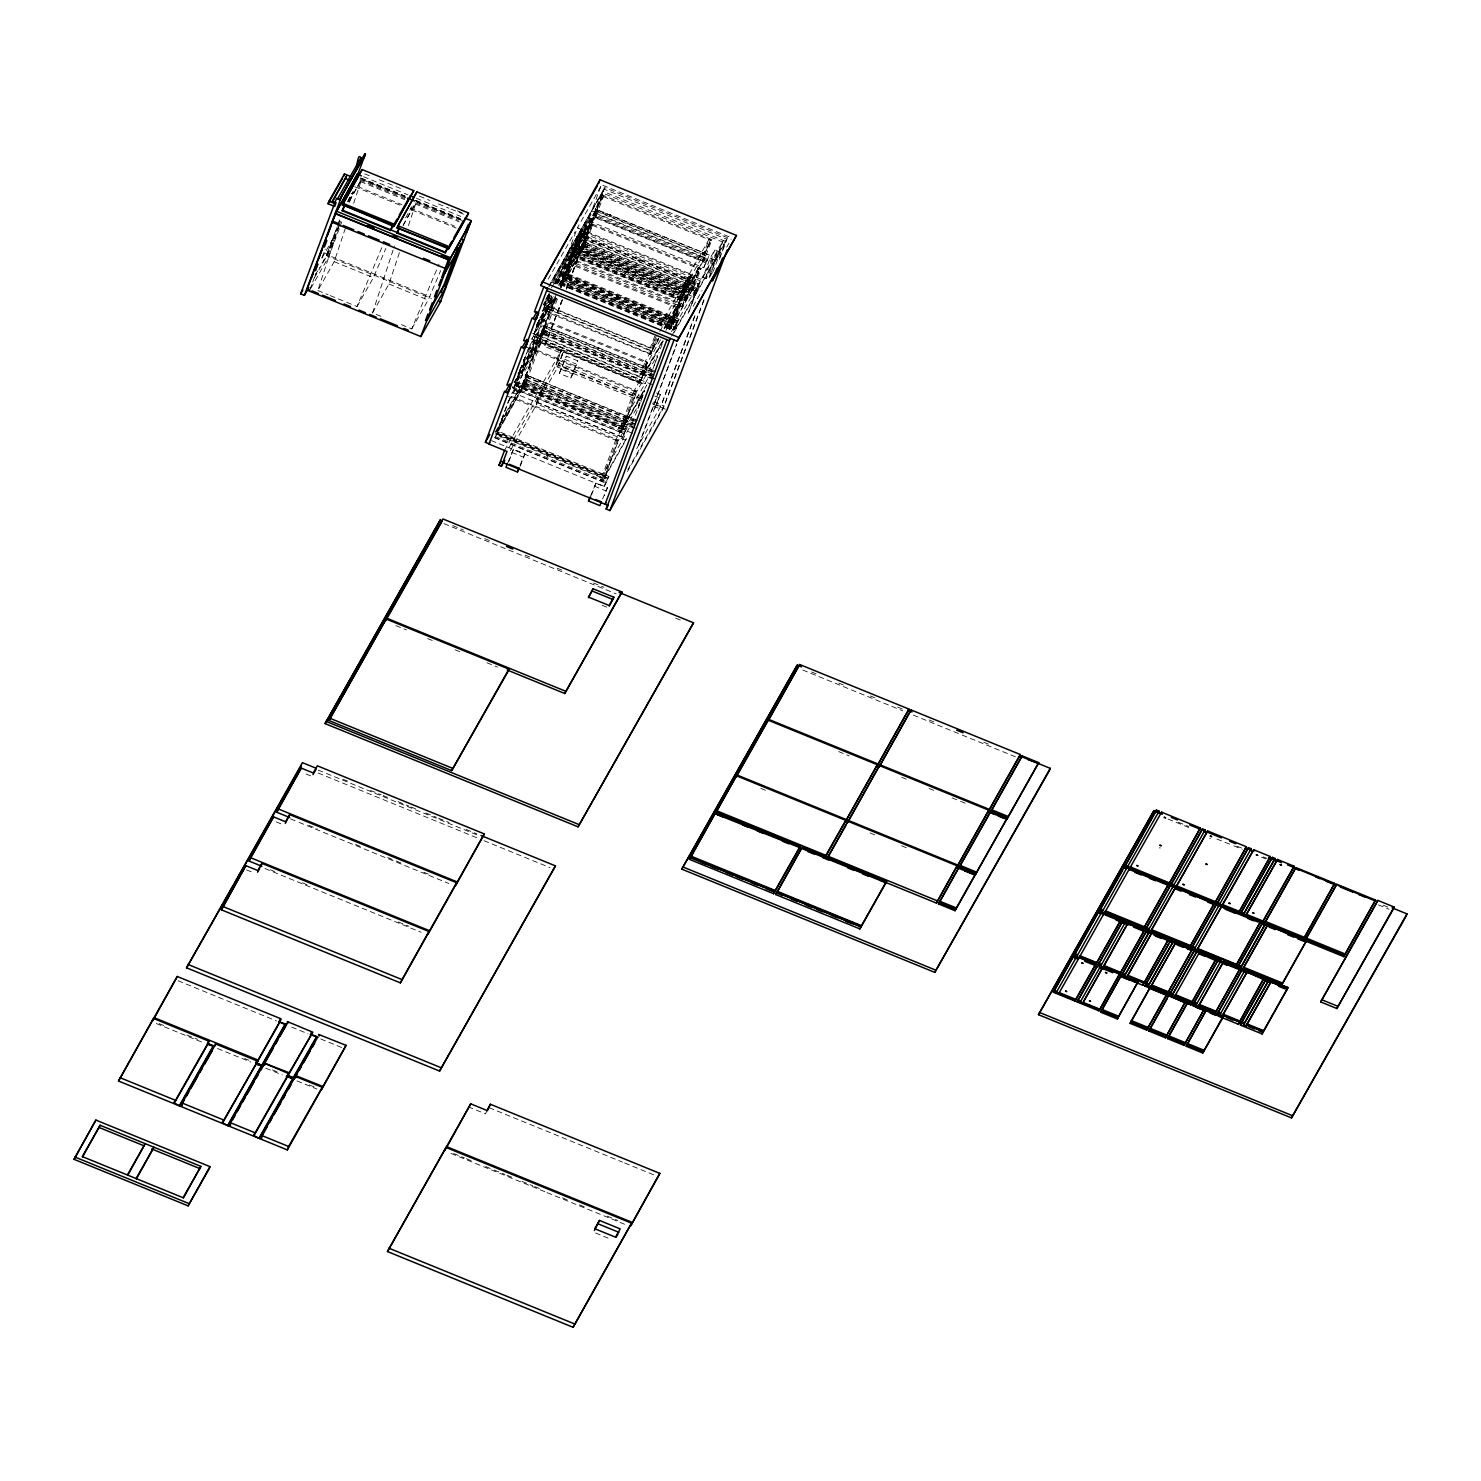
<?xml version="1.0" encoding="UTF-8"?>
<svg xmlns="http://www.w3.org/2000/svg" width="1481" height="1481" viewBox="0 0 1481 1481"><rect width="100%" height="100%" fill="white"/><g stroke="black" fill="none" stroke-linecap="round" stroke-linejoin="round"><path stroke-width="0.75" stroke-dasharray="5 3.75" d="M547.989 455.519C546.97 453.76 547.23 458.61 547.081 454.926M566.112 406.942L565.483 405.831M579.682 397.038C581.792 397.297 577.812 398.574 580.608 397.649M580.311 398.148L579.33 397.649M598.25 347.739C598.361 351.053 598.38 346.387 599.102 348.442M616.651 298.644C616.411 302.124 617.484 296.478 617.503 299.347M617.244 299.865L617.688 297.644L617.947 299.088M628.814 270.171C625.445 272.374 630.11 267.487 628.203 270.634M628.129 270.967L628.185 269.061M638.367 260.434C640.847 261.804 637.83 258.046 639.366 260.934M649.604 230.906C651.751 231.277 647.678 232.498 650.529 231.517M650.252 232.017L649.252 231.536M501.522 436.58L500.189 436.691L501.115 437.321M518.609 387.615L519.961 387.504L519.016 386.874M533.216 378.062C535.381 378.34 531.29 379.636 534.16 378.692M570.204 279.687C571.222 278.15 571.629 282.168 569.852 280.298M581.607 252.14C584.125 247.642 579.034 253.621 582.218 251.455M593.307 241.255C592.344 239.459 592.511 244.309 592.419 240.644M602.73 212.69L604.081 212.579M603.156 211.95L603.785 213.079M514.722 391.021C516.832 387.393 518.961 395.427 514.907 390.373M517.128 392.113L517.61 390.91M535.641 342.87C529.606 338.816 537.455 343.555 536.066 341.796M570.592 267.635C565.557 261.804 571.999 268.635 571.074 266.432M579.812 235.942C584.273 236.997 580.015 240.848 579.571 236.423M581.404 238.83L581.922 237.608M507.28 438.672C507.317 441.967 507.317 437.524 508.094 439.413M526.644 390.114C525.755 388.374 525.662 393.094 525.774 389.466M518.091 373.767L543.879 328.393L543.194 325.95L541.676 326.098L527.088 351.756M566.52 258.36L557.226 281.89M557.263 281.446L559.17 281.131M568.112 252.529L576.664 229.796M540.843 381.302C539.917 379.617 540.01 384.208 539.973 380.673M557.948 332.299L559.263 332.225M558.356 331.559L558.911 332.836M577.201 282.186C576.053 287.203 577.923 279.298 578.46 282.242M577.553 281.594L577.405 283.649M554.32 283.556L594.621 212.449L593.9 211.32L592.622 211.635L552.191 282.834M587.679 253.584C587.161 257.842 590.401 250.419 588.29 253.177M588.29 254.732L588.383 252.807M598.565 244.161C601.082 245.624 597.972 241.699 599.601 244.587M598.972 243.439L599.879 244.087M609.802 214.634C608.765 218.244 612.208 213.023 609.543 215.171M610.413 215.8L609.709 215.023L610.709 215.3M599.675 477.4C602.193 478.826 599.046 474.975 600.712 477.845M600.101 476.66L601.064 477.215M618.169 428.213C619.336 430.323 618.965 425.047 619.132 428.75M633.146 418.475L633.109 420.104M651.621 369.287L651.603 370.916M671.43 320.044C668.412 322.506 671.448 318.489 670.319 321.562M670.467 319.489L670.671 320.951L669.412 320.896M680.149 292.349C683.222 291.646 682.038 288.332 681.279 292.312M692.016 282.075L691.886 281.334M702.253 253.399C705.012 250.326 701.753 256.25 702.716 252.548M527.699 376.47C521.719 372.434 528.791 377.618 528.088 375.378M525.607 374.452L525.163 375.545M544.101 325.191C541.842 326.153 551.006 327.116 543.601 326.394M564.594 278.113C566.834 276.355 560.836 279.298 562.595 275.966L674.373 321.47L694.237 286.499L583.699 241.384L584.662 242.403M575.406 249.4C577.683 247.494 571.555 250.567 573.406 247.179L685.185 292.664L705.049 257.694L594.51 212.598M573.425 247.197L572.999 248.271M584.31 238.108C583.495 236.627 588.346 238.811 586.717 239.181M597.565 210.432C591.771 206.118 598.657 211.746 598.028 209.247M595.547 208.266L595.047 209.469M318.526 288.369L339.667 223.631M380.821 316.249L372.564 312.88L394.427 245.976M318.896 288.61L334.206 261.674L345.739 227.074M353.663 203.304L361.605 179.516M372.564 312.88L388.948 284.019L400.499 249.419M408.423 225.63L416.346 201.842L461.979 220.465M518.905 375.026L518.961 375.119M537.584 325.616L537.455 325.931M548.396 296.811L548.285 296.885M311.676 284.796L309.529 290.517L329.004 256.194L326.246 255.676L336.742 227.722M312.75 281.908L315.99 273.319M321.932 257.768L325.154 249.16M337.557 225.575L339.982 219.132M337.316 226.741L326.801 254.695L430.305 296.922M338.112 224.594L340.537 218.133M314.416 277.743L327.745 254.269L337.372 228.648M327.486 256.194L338.279 227.741M338.797 226.093L341.222 219.632M347.979 201.934L350.405 195.492M339.242 228.74L328.726 256.694L431.397 298.588M340.038 226.593L342.463 220.132M349.22 202.434L353.256 191.697M349.46 201.212L361.438 179.349L405.535 197.325M498.375 428.065L508.631 400.796M512.259 387.337L513.5 387.837L545.563 330.541L544.36 333.521M516.869 378.877L526.329 353.7M536.659 326.246L539.528 318.619L551.747 297.089M550.488 295.367L542.824 309.844L550.599 296.144M548.914 293.645L544.601 305.086L550.173 295.293M495.506 436.617L498.079 431.249L608.821 476.438L606.747 481.954L604.118 486.601L491.507 440.653M501.022 421.289L497.079 431.767L602.656 474.846M501.818 419.179L509.705 398.204M514 387.43L514.925 384.949M528.199 349.016L515.573 382.579L621.131 425.639M548.47 295.052L544.897 304.586L650.455 347.665M551.71 296.107L540.472 326.042L541.676 326.098M571.277 253.27L568.611 260.323L567.186 260.452L566.557 258.601M556.264 294.201L541.861 332.503L655.102 378.71M570.722 255.139L568.519 260.489M555.227 297.477L521.219 387.892L526.847 375.248L637.33 420.345M559.744 285.852L580.052 231.814L700.346 280.89L688.128 313.361M522.737 384.634L555.708 297.329M560.577 284.371L581.163 229.259L577.442 227.741L600.768 186.643L604.507 188.18L551.932 280.724M652.306 384.653L539.695 338.705L545.341 326.061L655.824 371.139M574.647 248.067L687.277 294.016L684.259 302.031L681.63 306.66L569.019 260.712L581.533 229.536L582.774 230.036L574.961 250.567L681.019 293.83L686.758 278.576L581.2 235.516M540.102 341.278L524.626 382.209L526.144 382.209L496.116 435.081M556.227 298.384L543.12 333.003L544.638 333.021L514.61 385.875M575.461 250.77L581.478 235.016L580.237 234.498L572.425 255.028L573.962 255.028L557.282 284.408M561.206 287.221L562.132 284.741L672.892 329.93L674.521 327.023L563.78 281.853M574.961 250.567L582.774 230.036M525.866 382.709L527.088 379.728L495.95 434.544L603.989 478.641L626.241 439.487M557.467 298.884L546.156 328.745L651.714 371.824M562.854 284.315L564.057 281.353L560.725 287.221M564.65 279.557L570.648 263.803L569.407 263.303L561.614 283.815L571.944 258.842L570.703 258.323L560.818 284.87L673.429 330.818L676.447 322.821L563.835 276.873M573.665 255.528L574.887 252.548M566.797 276.966L565.872 279.446L568.445 274.078L679.205 319.267L677.558 322.155L566.594 276.891L565.39 279.853L585.254 244.883L583.718 244.865L591.252 224.853L590.012 224.353L582.477 244.365L695.718 290.572L696.422 289.332L583.81 243.384L580.311 250.567L692.923 296.515L695.552 291.887L698.569 283.871L585.958 237.923L698.292 284.371M576.701 250.659L579.275 245.291L690.016 290.461L687.943 295.996L685.314 300.624L572.703 254.676M592.27 218.799L590.882 219.336L589.16 217.54L580.645 240.237L583.07 240.126L583.755 241.496L560.04 283.537L567.889 263.285L569.13 263.803M600.768 186.643L591.437 211.709L592.622 211.635M578.349 247.753L579.275 245.291M709.38 255.084L596.491 209.636L709.38 255.084L703.753 267.728L591.141 221.78L592.289 218.725L594.14 219.484L595.084 217.004L705.826 262.193L707.474 259.305L596.732 214.116M641.44 398.667L558.356 364.77L562.521 353.718L544.471 346.35L561.54 300.958M566.427 287.98L602.175 192.863L722.45 241.94L709.436 276.577M562.41 299.44L545.323 344.869L563.372 352.237L557.782 367.103L509.316 452.427M566.445 288.665L603.878 189.087L726.653 239.181L719.285 258.786M562.428 300.106L544.471 346.35M566.501 289.295L604.729 187.606L731.225 239.219M602.36 195.566L594.547 216.078L602.36 195.566L603.6 196.066L597.584 211.82L703.142 254.899L709.158 239.144L710.399 239.644L704.382 255.398L705.641 255.917M584.014 244.384L591.53 224.353L592.77 224.871L586.754 240.607L692.33 283.686L698.347 267.931L699.587 268.45L693.571 284.185L694.811 284.704M584.976 245.383L586.18 242.403L566.316 277.373M595.788 216.596L597.01 213.616L557.097 283.871M507.853 462.701L513.481 449.317L524.885 453.964L520.331 466.052M508.927 461.406L513.481 449.317M625.704 440.227L536.252 403.721L540.398 392.669M536.252 403.721L541.25 391.169L523.2 383.82M560.873 351.219L555.282 366.085L641.477 401.258M520.035 465.312L524.885 453.964M559.318 373.379L566.39 356.18L577.794 360.827L572.925 374.156L570.722 378.044L559.318 373.379L566.39 356.18M570.722 378.044L577.794 360.827M590.382 496.394L596.01 482.991L607.432 487.638L604.396 495.709M591.474 495.08L596.01 482.991M602.101 480.122L600.583 480.103L601.508 477.623M621.242 428.935L620.317 431.415L619.058 430.915L620.002 428.435M531.346 338.982L639.755 383.227L640.329 382.228L641.254 379.747L640.014 379.247L638.792 382.228L637.552 381.709L638.774 378.729L533.216 335.669M650.548 350.941L652.084 350.96L651.14 353.441L648.382 352.922L649.585 349.942L544.027 306.882M654.75 336.224L650.178 348.146L655.731 338.371M601.823 480.603L602.748 478.122M617.299 439.69L603.619 475.845L605.137 475.845L618.54 440.19L615.763 439.672L646.901 384.856M635.793 390.503L622.094 426.639L623.631 426.658L637.034 391.003L634.257 390.484L662.063 341.537M646.605 361.697L640.588 377.451L642.125 377.47L647.845 362.216L645.087 361.697L658.434 338.205M649.622 353.422L650.844 350.46M656.435 335.317L651.418 348.664L652.936 348.664L656.527 339.13M494.376 437.376L602.786 481.621L617.966 441.19L640.051 402.314M512.852 388.189L621.28 432.415L636.46 392.002L657.416 355.125M639.755 383.227L647.29 363.197L536.751 318.1M542.176 310.195L650.585 354.44L656.601 338.409M604.285 478.141L602.786 481.621M622.76 428.953L621.28 432.415M604.118 486.601L607.414 478.085L496.913 433.007M512.111 392.317L622.612 437.395L625.889 428.898L515.407 383.82M608.821 476.438L605.544 483.047L495.061 437.969M516.573 382.061L627.315 427.231L624.038 433.859L513.537 388.762M622.612 437.395L627.315 427.231M602.563 498.986L607.432 487.638M637.163 410.533L633.22 421.011L527.662 377.951L541.343 341.796L510.205 396.612M637.959 408.423L644.254 391.65M654.084 365.529L657.231 357.143M660.378 348.757L662.748 342.463M638.237 407.941L640.607 401.647M641.384 399.537L644.531 391.151M652.788 369.232L659.082 352.441M670.486 322.136L676.225 306.882L677.465 307.382L671.726 322.636M679.52 298.107L680.445 295.626L679.242 298.607L680.482 299.106L681.408 296.626M681.316 293.331L687.036 278.076L688.276 278.595L682.556 293.849M672.689 323.636L670.949 322.932L671.874 320.451M672.744 318.156L678.761 302.42L573.184 259.342L567.186 275.096L587.05 240.126M683.519 294.849L681.778 294.145L682.704 291.664M683.556 289.369L689.572 273.615L584.014 230.555L577.997 246.29L597.861 211.32M680.001 302.92L673.985 318.674L680.001 302.92L681.241 303.42L675.503 318.674L674.262 318.174M690.812 274.133L684.814 289.869L690.812 274.133L692.071 274.633L686.332 289.887L685.092 289.387M671.837 325.931L670.893 328.412L678.983 307.4L568.445 262.304L556.56 283.223M669.893 329.356L678.428 308.381L677.465 307.382M682.648 297.144L681.723 299.625L689.813 278.595L579.275 233.498M665.136 327.967L682.945 296.644L689.239 279.594L688.276 278.595M673.152 324.432L680.686 304.42L570.148 259.323L590.567 223.353L701.105 268.45L693.015 289.461L693.589 288.48L583.051 243.365L562.613 279.335L673.152 324.432L695.089 284.204L584.551 239.107M573.443 250.548L683.981 295.645L691.497 275.633M596.343 211.32L595.381 210.302L705.919 255.417L683.981 295.645M681.63 306.66L685.351 298.236L574.609 253.047M560.355 283.315L673.596 329.504L674.521 327.023M571.185 254.51L684.426 300.717L685.351 298.236M673.596 329.504L676.169 323.302L563.558 277.373M684.426 300.717L687.277 294.016M561.891 283.315L674.484 329.411L677.78 320.914L565.168 274.966M685.314 300.624L688.609 292.127L575.998 246.179M677.558 322.155L675.91 325.876L563.298 279.928L565.649 275.799M690.016 290.461L686.74 297.089L574.128 251.141L595.769 213.097M674.484 329.411L679.205 319.267M693.571 284.185L699.587 268.45M704.382 255.398L710.399 239.644M692.053 288.462L692.997 285.981L691.775 288.962L690.535 288.443L691.46 285.981M702.883 259.675L703.808 257.194L702.605 260.175L701.346 259.656L702.29 257.176M601.397 194.566L711.935 239.663L703.845 260.675L704.401 259.675M692.923 296.515L696.644 288.092L585.902 242.903M703.753 267.728L705.826 262.193M695.718 290.572L696.644 288.092M602.064 196.066L600.823 195.548L593.307 215.578L706.53 261.767L707.474 259.305M638.496 445.429L676.743 343.666M639.329 443.948L676.761 344.351M688.98 311.88L701.179 279.391L580.904 230.314M671.448 331.725L723.302 240.459L708.547 279.557L702.975 277.225L710.14 258.157L714.842 249.9L722.302 252.936M656.527 392.946L660.322 394.501L653.269 411.718L656.898 404.017L653.102 402.462M660.322 394.501L656.898 404.017M702.975 277.225L707.659 268.968L714.842 249.9M694.793 315.564L660.6 406.497L652.658 403.258M694.83 316.231L661.452 404.998L636.663 448.669M703.919 299.662L662.507 409.83L654.102 406.405M703.956 300.328L663.358 408.349L627.463 471.532M719.377 259.286L727.504 237.701L671.43 336.409M486.897 1110.454L485.601 1113.879L469.421 1107.288M579.441 236.738L579.312 237.164M346.702 302.328L357.014 306.53L384.245 241.81M401.444 324.654L411.755 328.875L439.005 264.155M357.014 306.53L373.397 277.669L385.856 248.364M411.755 328.875L428.157 300.014L440.616 270.708M1160.308 847.984L1159.197 847.835M562.558 276.021L562.132 277.151M546.508 326.32L546.137 327.357M629.11 269.672L627.685 269.672M617.336 298.384L617.855 299.181M566.408 406.442L565.131 406.46M638.774 259.693L639.718 260.304M598.75 349.072L597.806 348.461M547.563 456.259L546.637 455.648M568.963 264.747L568.537 265.858M582.311 251.344L581.237 250.715L581.681 251.881M571.481 280.15L571.24 278.687L570.851 280.316M592.9 241.977L591.974 241.366M551.358 329.485L552.635 329.504M589.29 253.455L588.512 253.232M578.108 282.871L577.072 282.223M526.218 390.836L525.311 390.188M507.742 440.042L506.835 439.376M540.435 382.042L539.51 381.376M347.609 201.212L353.033 191.678M348.054 201.675L352.385 194.048L351.127 193.53M349.423 200.935L361.438 179.349M321.951 258.064L331.985 240.422L334.743 240.94L320.674 265.728M315.101 275.281L319.563 267.45M405.609 217.837L412.107 206.396M403.073 225.223L415.087 203.638M403.091 225.519L415.328 203.971M548.192 279.206L575.091 231.851M548.655 286.314L604.729 187.606M549.266 286.333L603.026 191.382L725.801 241.477L673.948 332.744M552.339 282.353L589.234 217.429M580.237 234.498L578.701 234.498L571.499 255.01M553.32 282.89L590.197 217.966M551.45 287.869L581.478 235.016M603.6 196.066L583.736 231.036L582.496 230.536M545.637 299.495L549.062 293.479M554.764 283.426L594.825 213.912M549.784 293.608L543.36 304.568L652.658 349.164L658.601 338.705M554.968 284.148L596.621 210.82M543.62 304.901L549.581 294.404M555.856 283.371L573.647 252.048M591.141 221.78L593.77 217.133L706.381 263.081M544.101 305.142L549.766 295.182M556.837 283.556L575.739 250.27M542.49 311.695L551.469 295.904M558.43 285.333L570.648 263.803M592.77 224.871L572.906 259.841L571.666 259.323L564.15 279.354L670.208 322.617L675.928 307.363L570.37 264.303M563.835 276.373L565.353 276.373M536.418 325.154L553.228 295.552M537.085 324.265L553.061 296.163M559.892 284.111L560.929 282.316L671.467 327.412M536.9 325.783L553.857 295.793M560.003 285.037L585.791 239.607M536.585 326.579L553.542 296.755M560.984 283.556L561.688 282.316L674.299 328.264M536.492 327.19L553.931 296.496M560.281 285.315L562.817 280.835M565.076 276.873L584.939 241.903M536.677 327.967L553.672 298.051M533.789 333.873L553.801 298.644M560.466 286.888L564.927 279.057M554.061 298.958L532.919 336.168L640.977 380.247L663.21 341.093M531.994 338.649L555.338 297.533M560.91 287.74L563.132 283.834M529.809 345.462L556.504 298.477M523.552 360.068L539.251 332.429M570.907 278.891L571.277 280.316M519.72 369.565L543.62 327.19M517.961 374.156L543.731 328.763L541.009 333.706L538.214 332.022L518.998 383.116L507.798 402.851M545.341 326.061L655.546 371.638M514.055 382.561L545.193 327.745M514.296 382.894L544.323 330.041M517.054 379.155L539.14 340.278L645.42 383.653M516.406 381.117L546.433 328.245M526.847 375.248L637.052 420.826M501.244 420.66L523.941 380.71L634.479 425.806M495.561 431.749L526.699 376.933M495.82 432.082L525.829 379.229M497.912 430.305L527.939 377.451M504.521 450.428L561.725 349.72L556.134 364.604L640.236 398.907M509.075 447.447L563.372 352.237M558.356 364.77L559.207 363.289L642.291 397.186M562.521 366.473L573.925 371.12M660.359 325.061L687.036 278.076M709.158 239.144L689.294 274.115L690.535 274.614M681.13 292.775L681.297 290.702M659.804 331.429L711.935 239.663M648.382 352.922L543.101 309.362M663.988 328.412L676.225 306.882M698.347 267.931L678.465 302.902L679.723 303.42M664.266 328.745L683.796 294.349M658.471 339.704L651.807 351.46L543.749 307.363M650.585 354.44L651.14 353.441M660.47 339.741L639.348 376.952L645.364 361.197L539.806 318.119L534.067 333.373L639.625 376.452M665.969 330.319L701.105 268.45M637.552 381.709L532.271 338.149M688.609 292.127L575.702 246.679M706.53 261.767L707.252 260.526L593.862 214.578M670.578 325.413L669.93 327.412M662.97 340.76L641.828 377.97L532.549 333.373M669.301 329.615L672.966 323.154M677.78 320.914L564.89 275.466M651.992 371.324L620.854 426.139L634.534 389.984L528.976 346.924M715.712 260.489L720.432 252.177L713.25 271.301L707.659 268.968M644.476 389.966L623.353 427.157L515.295 383.079M622.483 429.434L644.735 390.281M693.089 306.345L702.068 290.554M709.917 276.725L713.287 270.801M726.745 247.105L728.985 243.162M625.889 428.898L513.777 383.764M633.498 420.511L602.36 475.327L616.04 439.191L510.482 396.112M625.982 439.154L604.859 476.345L497.653 432.619M607.414 478.085L496.635 433.507M627.87 469.514L663.951 406.016L652.936 401.536M703.253 253.825L702.457 253.066L703.679 253.084M682.186 291.368L681.223 291.35M618.577 427.472L619.558 428.028M627.129 270.468L628.425 270.468L627.925 269.579M616.3 299.255L617.596 299.292M618.206 298.57L617.133 298.421M582.57 250.826L581.126 250.789L581.811 251.548M570.759 279.354L571.833 279.52M569.482 252.529L568.5 253.418L569.981 252.344M587.328 254.195L588.716 254.232M576.498 283.001L577.609 283.056M680.816 291.331L681.63 292.146M588.364 254.399L588.79 253.344M569.611 252.566L570.555 252.418M568.112 260.508L567.075 260.082M602.841 185.31L730.781 237.497M603.322 196.566L708.881 239.644M710.121 240.144L711.361 240.662M710.14 258.157L717.6 261.211M594.233 213.097L595.473 213.597M594.825 215.578L596.065 216.096L576.202 251.067L577.423 248.086L688.369 293.368M592.493 225.353L698.051 268.431M699.31 268.931L700.55 269.449M577.349 227.907L581.07 229.425M584.273 239.607L585.513 240.107M694.996 290.979L584.255 245.79L583.329 248.271L581.459 247.512M582.94 245.939L695.552 291.887M577.035 245.291L575.517 245.291L686.055 290.387M578.275 245.809L683.852 288.869M574.924 247.068L576.183 247.586M574.369 248.567L686.98 294.515M687.943 295.996L573.258 249.252L574.221 250.252M572.388 251.548L682.945 296.644M572.11 252.029L573.351 252.548M572.518 253.529L685.129 299.477M571.74 253.529L682.278 298.625M683.704 301.124L572.962 255.954L572.036 258.416L570.166 257.657M571.647 256.083L684.259 302.031M457.388 210.857L463.59 213.394M364.715 173.851L371.028 176.424M379.414 179.849L385.726 182.422M387.818 183.292L402.536 189.29M419.475 196.195L429.971 200.49M438.376 203.915L448.873 208.192M450.983 209.062L463.59 214.19M363.567 176.739L407.923 194.844M416.383 198.287L460.739 216.393M360.716 177.924L405.072 196.01M415.643 200.324L459.999 218.429M360.605 178.164L404.961 196.27M415.513 200.583L461.998 219.54M416.031 201.62L460.128 219.614M360.105 178.997L405.165 197.269M359.976 180.164L404.887 198.491M415.587 202.841L458.37 220.299M360.586 181.626L404.683 199.62M415.18 203.897L459.277 221.891M357.495 186.495L401.851 204.6M410.311 208.043L454.667 226.149M354.774 186.717L401.24 205.674M411.811 209.987L456.167 228.074M564.964 273.578L566.223 274.096M567.464 274.596L673.022 317.675M564.687 274.078L675.225 319.174M562.428 278.039L677.113 324.783M562.151 278.539L563.391 279.057M672.115 325.431L561.577 280.335L562.539 281.334M560.67 283.797L560.207 281.557M654.491 372.342L543.934 327.245L544.897 328.245M543.083 329.523L653.621 374.619M542.805 330.022L544.045 330.522M545.286 331.041L653.899 375.359M543.194 331.522L653.676 376.6M542.435 331.503L652.973 376.618M654.398 379.117L543.638 333.928L542.712 336.409L540.843 335.65M542.324 334.077L654.935 380.025M324.006 252.733L327.745 254.269M639.089 381.728L640.329 382.228M539.825 341.778L538.566 341.278L523.385 381.691L634.479 427.028M541.065 342.296L646.623 385.356M334.206 261.674L373.397 277.669M388.948 284.019L428.157 300.014M564.613 359.272L576.035 363.937M654.769 396.056L658.564 397.611M525.922 346.887L636.46 392.002M652.843 404.054L667.079 409.867M561.521 369.491L572.925 374.156M317.804 290.535L328.134 294.738M330.189 295.589L344.629 301.476M635.997 421.53L525.459 376.433L526.421 377.433M635.127 423.825L524.589 378.729L525.551 379.728M526.792 380.228L635.423 424.547M524.7 380.71L635.201 425.788M635.904 428.305L525.163 383.135L524.218 385.597L522.349 384.838M523.848 383.264L636.46 429.212M514.722 384.856L625.667 430.138M514.425 385.356L633.831 433.84M512.13 386.671L625.241 432.767M537.085 402.24L626.556 438.728M507.428 396.093L617.966 441.19M495.283 432.97L497.153 433.729M496.228 434.063L607.173 479.326M495.302 436.543L606.747 481.954M511.723 452.408L523.126 457.074M594.251 486.083L605.655 490.748M452.76 525.607L463.423 529.939M484.731 538.64L491.118 541.25M525.218 555.153L531.605 557.763M557.171 568.204L563.558 570.796M593.4 582.977L604.044 587.328M811.44 671.93L817.734 674.503M838.764 683.093L845.059 685.666M870.291 695.94L876.585 698.514M897.616 707.103L903.91 709.677M929.105 719.951L935.418 722.524M983.754 742.24L990.067 744.813M1383.106 905.187L1389.159 907.649M1178.284 822.233L1188.762 826.491M1236.894 846.132L1243.17 848.706M1263.182 856.87L1267.125 858.48M443.911 523.608L616.133 593.862M675.651 618.151L682.038 620.761M802.739 670.004L902.67 710.787M913.296 715.119L960.077 734.206M962.206 735.076L1015.355 756.754M1167.954 819.03L1191.353 828.564M1216.864 838.968L1231.748 845.04M1233.877 845.91L1242.374 849.391M1261.516 857.184L1265.755 858.924M1378.441 904.91L1389.085 909.241M602.082 605.266L608.302 607.802M838.69 751.589L849.187 755.884M901.707 777.303L908.02 779.876M929.031 788.447L935.344 791.021M952.153 797.889L958.466 800.462M960.558 801.314L966.871 803.887M395.871 625.611L406.46 629.925M427.62 638.57L433.97 641.162M455.148 649.789L461.498 652.38M486.897 662.748L497.486 667.061M760.827 788.373L767.139 790.947M870.106 832.951L876.4 835.525M901.633 845.818L907.927 848.391M342.833 779.136L349.22 781.746M370.472 790.41L381.098 794.742M383.227 795.612L387.485 797.352M398.111 801.684L408.737 806.034M410.866 806.904L417.253 809.496M425.75 812.976L436.395 817.308M438.506 818.178L449.15 822.51M466.145 829.453L476.789 833.784M318.211 770.101L478.733 835.599M318.156 773.026L481.88 839.82M483.991 840.69L549.914 867.588M305.975 773.971L311.991 776.433M308.77 825.324L317.286 828.805M355.644 844.448L362.03 847.058M387.596 857.48L393.983 860.091M396.112 860.961L402.517 863.571M423.825 872.272L430.212 874.864M290.498 818.882L296.922 821.511M299.069 822.381L337.594 838.098M339.723 838.968L378.247 854.685M380.395 855.574L448.891 883.509M276.262 821.936L282.279 824.38M270.394 869.754L274.67 871.494M302.365 882.787L308.751 885.397M398.241 921.923L408.886 926.254M264.932 868.532L421.178 932.29M246.549 869.902L254.565 873.161M178.109 980.774L276.503 1020.927M291.646 1027.111L308.122 1033.831M320.785 1038.996L342.777 1047.974M489.119 1107.677L622.557 1162.122M624.667 1162.992L654.324 1175.081M159.041 1023.612L165.446 1026.24M186.847 1034.96L197.547 1039.329M244.606 1058.526L248.882 1060.266M272.43 1069.874L278.595 1072.411M309.436 1084.981L315.434 1087.424M156.338 1023.538L204.526 1043.198M217.503 1048.492L250.826 1062.081M265.765 1068.19L282.26 1074.91M296.978 1080.908L316.971 1089.072M453.667 1153.514L464.349 1157.864M466.478 1158.734L472.883 1161.345M485.675 1166.565L492.081 1169.175M494.21 1170.046L504.873 1174.396M507.02 1175.266L513.407 1177.876M521.941 1181.357L532.623 1185.707M534.752 1186.577L541.157 1189.206M562.484 1197.907L568.889 1200.517M579.552 1204.868L585.958 1207.478M607.284 1216.179L617.947 1220.529M451.076 1153.458L544.952 1191.761M547.081 1192.631L626.019 1224.843M595.547 1232.988L607.988 1238.06M1209.588 838.709L1210.551 838.598M500.226 424.751L500.726 423.585L500.226 424.751M669.338 324.913L668.412 327.394L669.338 324.913M673.115 320.951L672.189 323.432L673.115 320.951M683.944 292.164L683.019 294.645L683.944 292.164M713.231 259.471L706.067 278.539L710.75 270.283L717.933 251.215L713.231 259.471"/><path stroke-width="1.5" d="M356.736 165.705C359.994 144.712 361.012 168.63 365.437 153.968L356.625 177.442M489.1 443.837L485.379 442.319L504.577 391.206L507.131 393.039L509.927 388.54M510.242 387.578L509.557 385.153L506.872 385.116L521.275 346.776L523.83 348.609L526.625 344.11M328.986 201.249L335.613 203.952L334.687 206.433L328.041 203.73L328.986 201.249L344.481 173.962L349.46 175.998M343.536 176.443L344.481 173.962M308.844 287.518L304.401 295.348L300.68 293.83L336.576 198.306L339.556 199.805L363.03 158.486M332.447 201.823L346.554 176.146L332.281 201.268L336.224 202.878M339.686 199.565L364.826 153.709M304.401 295.348L342.111 195.066L365.437 153.968M440.875 301.235L420.808 336.539L306.752 289.998L335.854 212.579M361.457 175.887L357.236 174.166L335.372 213.412L449.446 259.953L471.291 220.706L464.96 218.114M311.362 278.243L312.972 273.948M314.583 269.653L317.008 263.192M318.637 258.897L321.858 250.289M323.487 245.994L325.913 239.552M327.523 235.238L330.763 226.649M333.54 219.207L334.984 215.393M315.546 270.653L317.971 264.192M324.45 246.994L326.875 240.551M342.167 205.396L362.123 169.556L413.754 190.642L393.816 226.463L342.537 204.73M397.019 219.021L390.521 230.462L342.204 210.746L344.203 205.415L394.187 225.797M353.903 182.089L355.347 178.275L356.588 178.775M354.292 181.571L355.884 177.276M354.885 180.478L357.236 174.166M362.123 169.556L343.629 202.823M390.521 230.462L392.521 225.131M393.816 226.463L413.754 190.642M396.927 227.741L416.864 191.901L468.514 212.968L467.718 215.078L448.558 248.808L396.927 227.741L448.928 248.142M447.429 248.993L445.263 252.807L396.945 233.091L398.963 227.741M416.864 191.901L398.389 225.168M74.05 1159.327L95.895 1120.08L209.969 1166.621L209.099 1168.898L188.106 1205.867L74.05 1159.327L95.895 1120.08M82.566 1156.92L100.116 1125.264L200.898 1166.38L183.366 1198.036M207.321 1043.346L213.134 1046.049L179.294 1105.826L118.517 1081.019L153.45 1018.391L209.339 1041.365L208.099 1041.939M278.632 1021.797C297.107 1027.444 273.115 1022.686 281.149 1018.872L177.257 976.479L118.517 1081.019M445.263 252.807L447.281 247.457M448.558 248.808L468.514 212.968M177.257 976.479L152.617 1021.001M425.51 320.47L427.935 314.028M429.842 309.233L432.267 302.772M434.396 296.829L436.821 290.369M438.728 285.574L441.153 279.131M441.671 277.465L448.947 258.12M338.964 223.742L332.633 221.169L332.022 222.243L446.077 268.783L449.298 260.193L470.569 222.742M420.808 336.539L450.483 258.12L449.243 257.62M481.029 835.525L555.449 865.885L439.561 1071.059L186.55 967.815L302.439 762.659L315.194 767.861M441.06 292.609L458.018 247.438M444.726 286.666L460.887 243.662M445.003 286.166L459.554 247.457M465.571 231.425L467.718 225.704M469.958 223.816L440.301 302.217L439.339 301.217M471.291 220.706L466.719 232.387M221.391 909.834L245.827 865.645L257.861 870.55L261.933 863.367L428.898 931.475L400.37 982.866L221.391 909.834L245.827 865.645M261.878 866.274L249.086 861.053L250.382 857.629L273.541 816.864L285.555 821.77L289.647 814.587L456.592 882.695L400.37 982.866M273.541 816.864L249.086 861.053M289.591 817.493L276.799 812.273L278.095 808.848L301.254 768.084L313.269 772.989L317.36 765.807L484.306 833.914L455.778 885.305M260.656 866.792L261.933 863.367M301.254 768.084L276.799 812.273M179.294 1105.826L173.851 1102.79L175.387 1100.272L119.813 1077.594M213.338 1046.789L179.701 1105.992L227.611 1125.541L261.452 1065.765L255.528 1062.525M289.647 814.587L285.296 823.417M325.061 723.598L440.505 519.572L325.061 723.598L578.071 826.842L693.534 622.816L619.114 592.456M328.93 720.506L386.152 619.002L508.927 669.097L508.057 671.393L451.705 770.601L328.93 720.506L386.152 619.002M213.134 1046.049L208.728 1044.901M188.106 1205.867L209.969 1166.621M540.676 285.5L600.009 179.756L736.483 235.423L677.132 341.185L540.676 285.5L578.145 219.54M227.611 1125.541L222.169 1122.505L223.853 1120.062L182.033 1102.975L182.219 1105.548L179.923 1105.418M310.843 1032.905L311.14 1034.367L316.582 1036.626L293.238 1077.705L287.592 1075.262L289.128 1072.744L263.748 1062.932L288.665 1073.558L287.11 1076.095L292.775 1078.538L258.934 1138.315L228.018 1125.708L261.859 1065.931L262.915 1066.357L260.656 1070.3M507.687 392.484L510.112 387.966M524.385 348.054L528.421 339.334M526.958 343.166L526.255 340.723L523.571 340.686L532.105 317.989L534.9 319.674L537.622 314.75M504.521 450.428L498.93 465.293L501.411 466.311L507.002 451.446L488.971 444.078L547.526 288.295M525.57 347.48L527.995 340.982M536.122 319.359L538.566 312.88M261.452 1065.765L257.065 1064.635M257.435 1063.765L261.711 1065.505L256.731 1062.821L280.076 1021.723M261.859 1065.931L250.437 1086.239M280.039 1036.182L286.722 1024.445L285.685 1024.019L262.118 1065.672L267.672 1055.897M598.583 183.57L600.009 179.756M507.391 463.497L505.965 467.311L517.369 471.958L519.572 468.07M258.934 1138.315L253.492 1135.279L255.028 1132.761L230.351 1122.691L230.555 1125.264L228.241 1125.134M319.378 1035.885L318.563 1034.404L346.073 1045.364L287.333 1149.904L259.342 1138.482L261.859 1138.037L261.526 1135.427L288.628 1146.479L322.266 1087.276L294.886 1076.261L295.404 1077.557M517.369 471.958L518.813 468.144L509.297 464.275M292.775 1078.538L286.37 1076.594M293.238 1077.705L286.851 1075.761M292.96 1079.279L294.219 1079.131M293.442 1078.446L316.99 1036.793L318.026 1037.218M316.582 1036.626L310.177 1034.664M287.333 1149.904L288.628 1146.479M346.073 1045.364L321.433 1089.886M451.705 770.601L508.927 669.097M595.64 499.504L601.342 501.818L599.916 505.632L588.512 500.985L589.938 497.172M484.306 833.914L428.065 934.085M666.95 339.667L605.1 504.225L605.933 502.725M727.171 250.011L667.079 409.867L609.876 510.575L606.155 509.057L670.301 338.39M609.876 510.575L674.022 339.927M677.132 341.185L736.483 235.423M588.512 597.676L593.122 588.772L613.856 597.232L609.246 606.136M717.082 268.32L712.305 281.038L717.008 272.763L722.58 257.935M507.205 670.023L564.742 693.497L621.946 591.993L442.967 518.961L386.615 618.169L565.594 691.201M439.561 1071.059L555.449 865.885M621.946 591.993L564.742 693.497M387.467 1251.556L445.966 1147.423L631.572 1223.158L573.091 1327.291L387.467 1251.556L470.717 1103.845L486.897 1110.454L490.415 1104.252L659.841 1173.378L630.758 1225.75L659.841 1173.378M470.717 1103.845L445.152 1150.034M578.071 826.842L693.534 622.816M490.415 1104.252L487.36 1110.787M1020.465 756.199L1050.233 768.343L1049.381 770.638L934.789 972.369L681.778 869.143L797.222 665.117L801.48 666.857M800.332 845.947L716.138 811.588L800.332 845.947L799.481 848.224L773.656 893.709L689.443 859.35L715.582 812.588L799.777 846.928L799.351 848.076M716.138 811.588L689.443 859.35M716.6 810.755L715.749 813.05L736.464 775.785L845.762 820.381L825.898 855.352L716.6 810.755L736.464 775.785M845.373 821.844L877.381 764.733L768.084 720.155L736.946 774.97L736.076 777.247L799.684 664.506L908.982 709.103L876.993 766.195L908.982 709.103M797.222 665.117L681.778 869.143M799.684 664.506L768.806 719.655M594.418 1230.489L599.472 1220.437L620.206 1228.897L615.504 1237.172L594.77 1228.712L599.472 1220.437M573.091 1327.291L631.572 1223.158M773.656 893.709L774.507 891.414L690.313 857.055L774.785 890.914L774.359 892.062L799.777 846.928M885.897 882.787L859.924 928.902L775.729 894.543L801.85 847.78L886.045 882.139L885.619 883.287M885.749 883.435L886.619 881.139L802.406 846.799L775.729 894.543M879.658 879.936L936.418 903.077L957.133 865.83L847.835 821.233L827.12 858.499L845.873 825.454M877.381 764.733L826.139 855.703M846.984 823.51L879.455 765.584L988.734 810.181L956.745 867.292L1020.353 754.532L911.056 709.936L879.066 767.047L911.056 709.936M879.455 765.584L847.447 822.696M859.924 928.902L861.072 926.125L776.859 891.766L776.433 892.913L782.746 895.487M860.628 927.273L886.045 882.139M936.418 903.077L957.133 865.83M938.491 903.928L959.244 866.977L975.849 873.753L955.078 910.704L938.491 903.928L958.929 867.163L975.516 873.938L975.09 875.086L964.723 870.847M958.929 867.163L958.503 868.31L975.368 874.586M959.244 866.977L990.53 811.514L1007.136 818.29L975.09 875.086M1006.691 819.437L1038.736 762.641L1022.149 755.884L958.818 868.125M955.078 910.704L955.504 909.556L938.917 902.781M975.516 873.938L955.782 909.056L939.195 902.281M934.789 972.369L1050.233 768.343M1020.353 754.532L988.345 811.644M1007.136 818.29L976.127 873.253L959.54 866.496M1022.149 755.884L990.419 812.495L994.566 814.18M1007.024 819.252L1007.45 818.104L990.863 811.347M1038.736 762.641L1007.728 817.623L991.141 810.848M1392.066 907.816L1406.95 913.888L1406.098 916.184L1291.506 1117.914L1038.477 1014.689L1153.94 810.662L1162.437 814.124M1105.844 915.184L1120.358 921.108L1075.113 1001.119L1053.343 992.233L1073.781 955.486L1076.483 956.578M1075.113 1001.119L1075.558 999.99L1053.491 991.585L1056.194 992.696L1056.619 991.548L1053.917 990.456M1075.706 999.342L1075.262 1000.471L1058.674 993.714L1059.1 992.566L1075.706 999.342L1095.57 964.353L1078.964 957.596M1073.781 955.486L1073.355 956.615L1076.058 957.726L1076.946 955.745M1077.353 958.559L1073.392 956.93L1074.817 953.653L1098.717 911.574L1120.506 920.46L1096.162 963.687L1079.445 956.763L1080.001 955.782L1096.606 962.539M1056.194 992.696L1076.798 956.393L1077.52 954.764L1074.817 953.653M1078.538 958.744L1079.723 956.263L1096.31 963.039L1095.181 965.816M1098.569 912.222L1101.272 913.314L1101.994 911.685L1099.013 911.074L1098.291 912.722L1100.994 913.814L1101.42 912.666L1077.094 955.893L1074.262 954.653M1102.734 910.352L1100.05 909.26L1073.392 956.93M1099.902 909.908L1124.227 866.681L1168.194 884.62L1143.573 928.346M1103.475 914.832L1105.511 910.871L1144.295 926.699M1104.048 913.833L1129.411 868.792L1128.985 869.939M1130.299 867.625L1125.116 865.515L1123.801 867.829L1126.486 868.921L1127.485 866.792L1124.782 865.682M1123.931 867.977L1156.402 810.051L1159.086 811.144L1158.66 812.291M1130.966 869.217L1124.69 866.644L1125.116 865.515M1100.661 966.13L1080.038 1002.433L1077.335 1001.323L1097.643 965.205L1100.327 966.315L1099.902 967.445M1127.893 923.57L1144.202 930.846L1098.976 1010.857L1077.187 1001.971L1077.631 1000.823L1099.124 1010.209M1080.038 1002.433L1080.464 1001.286L1077.779 1000.175M1153.94 810.662L1038.477 1014.689M1082.518 1003.433L1102.827 967.315L1119.414 974.091L1118.988 975.238M1101.086 964.983L1098.384 963.89L1097.254 966.667L1123.135 920.312L1125.838 921.404L1124.838 923.552M1119.025 975.553L1144.35 930.198L1122.579 921.312L1098.236 964.538M1155.976 811.181L1156.402 810.051M1083.944 1000.952L1103.567 966.001L1119.877 973.258M1104.474 912.703L1121.061 919.46L1120.08 921.608L1115.915 919.905M1098.68 963.39L1101.364 964.483L1100.364 966.63L1102.864 967.648L1127.763 923.422M1120.21 921.756L1121.061 919.46M1161.16 813.31L1161.585 812.162L1200.369 827.99L1168.657 884.583M1128.226 925.033L1122.154 922.441L1122.579 921.312M1144.054 931.493L1144.924 929.198L1128.318 922.422L1103.419 966.649L1120.025 973.424M1098.976 1010.857L1119.414 974.091M1137.797 982.199L1117.359 1018.965L1100.753 1012.208L1101.198 1011.06L1117.785 1017.817L1137.797 982.199L1121.21 975.442L1101.475 1010.56L1118.062 1017.336M1121.21 975.442L1100.753 1012.208M1121.098 976.405L1146.424 931.031L1168.194 939.917L1143.869 983.143L1127.134 976.22L1144.017 982.495L1143.591 983.643M1124.227 976.349C1126.652 973.073 1118.044 973.498 1124.782 975.368L1149.126 932.141L1124.227 976.349L1126.985 976.868M1126.708 977.367L1127.43 975.738M1127.282 976.386L1152.181 932.16L1168.768 938.935L1142.869 985.291L1123.079 977.201M1151.218 933.4L1144.943 930.827L1146.09 928.05L1148.775 929.142M1146.368 927.55L1149.052 928.643L1148.071 930.79L1150.552 931.808L1150.978 930.66L1189.909 946.637L1214.235 903.41L1170.268 885.471L1145.646 929.179M1146.127 932.327L1146.997 930.049L1149.682 931.142L1148.978 932.789L1146.275 931.679L1120.784 976.571L1129.077 979.959M1117.359 1018.965L1117.785 1017.817M1167.768 885.768L1168.75 883.62L1129.984 867.81M1150.552 931.808L1175.451 887.582L1214.087 904.058L1188.91 948.766L1190.058 945.989L1150.978 930.66L1175.451 887.582M1167.898 885.916L1200.369 827.99M1152.181 932.16L1128.411 974.368M1170.268 885.471L1170.12 886.119M1204.701 831.082L1205.127 829.934L1202.442 828.823L1144.943 930.827M1170.73 885.434L1171.156 884.287L1176.34 886.416M1172.526 887.711L1173.526 885.564L1170.545 884.972L1173.248 886.064L1205.127 829.934M1175.303 888.23L1207.626 830.952L1246.41 846.762L1214.698 903.373M1142.869 985.291L1144.017 982.495M1201.72 830.471L1170.916 885.101M1202.017 829.971L1202.442 828.823M1172.971 941.86L1148.071 986.087L1150.57 987.105L1151.274 985.457L1167.861 992.233L1166.25 995.843L1146.757 1030.147L1130.17 1023.39L1130.595 1022.242L1147.201 1029.017L1166.824 994.047L1150.237 987.272L1130.892 1021.742L1147.479 1028.517M1192.612 948.655L1175.747 942.379L1192.612 948.655L1166.732 995.01L1144.943 986.124L1146.09 983.347L1148.497 984.939M1161.215 990.845L1167.435 993.381L1192.057 949.654L1170.268 940.768L1146.368 982.847L1145.665 984.495L1148.071 986.087M1207.626 830.952L1176.062 886.897L1214.846 902.725M1150.237 987.272L1130.17 1023.39M1167.768 941.064L1168.768 938.935M1187.466 949.099L1191.909 950.302L1175.599 943.027L1150.57 987.105M1173.544 940.879L1170.564 940.268L1173.544 940.879L1172.545 943.008L1169.842 941.916L1170.268 940.768M1169.971 942.064L1170.842 939.769M1176.025 941.897L1151.126 986.105L1167.435 993.381M1146.757 1030.147L1147.201 1029.017M1148.83 1030.998L1168.898 994.899L1185.503 1001.674L1165.436 1037.774L1148.83 1030.998L1167.25 998.601M1168.324 996.694L1168.898 994.899M1170.786 996.676L1190.576 1004.747L1215.901 959.392L1194.13 950.506L1168.805 995.861L1193.834 951.802M1174.692 996.343L1171.915 995.824L1172.637 994.177L1169.934 993.085L1169.509 994.214M1172.915 993.677L1172.489 994.825L1196.815 951.598L1172.915 993.677L1170.212 992.585M1259.85 923.329L1260.275 922.182L1216.308 904.243L1191.687 947.97L1216.16 904.891L1218.863 906.002M1174.414 996.824L1175.414 994.695L1192.001 1001.471M1221.344 907.02L1196.592 950.58L1194.112 949.562L1195.093 947.433L1192.409 946.34M1193.705 951.635L1194.686 949.506L1197.389 950.598L1196.667 952.246L1193.982 951.154M1196.592 950.58L1197.314 948.951L1236.098 964.76L1197.018 949.432M1214.513 902.91L1175.729 887.082L1214.79 902.41L1213.809 904.539L1207.681 902.04M1213.939 904.706L1246.41 846.762M1165.436 1037.774L1185.503 1001.674M1215.882 905.391L1216.308 904.243M1216.012 905.539L1248.483 847.613L1251.167 848.724L1250.742 849.853M1217.197 903.077L1216.771 904.225L1248.483 847.613M1190.576 1004.747L1216.456 958.392L1199.869 951.617L1198.888 953.764L1205.108 956.3M1199.869 951.617L1174.97 995.843M1167.509 1038.607L1187.577 1002.507L1204.164 1009.283L1184.097 1045.382L1167.509 1038.607L1187.429 1003.155L1201.943 1009.079M1218.567 906.502L1219.566 904.354L1216.586 903.762L1219.289 904.854L1251.167 848.724M1236.08 965.556L1260.831 921.201L1222.066 905.372L1197.166 949.599M1238.968 911.963L1222.103 905.687L1222.528 904.539L1253.667 849.724L1270.254 856.499L1269.828 857.647M1187.577 1002.507L1187.429 1003.155M1240.319 968.13L1223.732 961.354L1198.259 1006.562L1193.353 1003.951L1193.797 1002.804L1196.481 1003.914M1239.319 970.259L1239.745 969.111L1217.974 960.225L1193.353 1003.951M1253.667 849.724L1222.103 905.687M1195.778 1005.543L1196.759 1003.415L1194.075 1002.304M1198.259 1006.562L1198.981 1004.933L1215.568 1011.69L1214.42 1014.485L1239.597 969.759M1216.456 958.392L1215.475 960.521L1199.166 953.264M1184.097 1045.382L1184.522 1044.235L1167.935 1037.478M1204.164 1009.283L1184.8 1043.753L1168.213 1036.978M1217.974 960.225L1217.549 961.373L1220.529 961.984M1220.233 962.465L1221.233 960.336L1218.548 959.244L1192.649 1005.599L1206.497 1011.245M1186.17 1046.234L1206.237 1010.135L1222.825 1016.892L1222.251 1018.687L1202.757 1053.01L1186.17 1046.234L1206.237 1010.135M1238.69 912.463L1270.254 856.499M1240.763 913.314L1272.327 857.351L1275.03 858.443L1274.604 859.591L1243.466 914.406L1240.763 913.314L1272.327 857.351M1198.832 1005.58L1223.158 962.335M1243.466 914.406L1275.03 858.443M1262.812 921.7L1245.947 915.425L1246.373 914.277L1277.511 859.461L1294.098 866.237L1293.672 867.366M1269.55 858.147L1238.542 913.111M1239.745 969.111L1215.142 1012.837L1204.756 1008.598M1218.474 1016.133L1238.264 1024.204L1263.608 978.848L1241.818 969.962L1216.493 1015.318L1241.67 970.61M1202.757 1053.01L1222.825 1016.892M1235.95 965.408L1260.275 922.182M1277.511 859.461L1245.947 915.425M1240.578 967.204L1238.172 965.612L1237.024 968.407L1262.201 923.681L1265.181 924.292L1239.449 970.407M1222.399 1015.799L1217.363 1013.041L1220.048 1014.133M1293.394 867.866L1238.449 965.112L1237.727 966.76L1240.041 968.611L1223.732 961.354M1222.103 1016.299L1247.002 972.073L1263.46 979.496M1241.522 971.258L1242.392 968.963L1245.077 970.074L1244.651 971.203M1240.152 968.352L1242.633 969.37L1267.532 925.144M1294.098 866.237L1262.96 921.052L1261.923 924.181L1264.607 925.273L1265.607 923.144L1262.904 922.034L1262.053 924.329M1244.096 972.202L1245.077 970.074M1301.355 938.028L1264.607 923.033L1295.894 867.57L1334.677 883.398L1302.965 940.009L1334.677 883.398M1238.264 1024.204L1264.163 977.849L1247.576 971.092L1222.677 1015.3M1282.12 984.328L1306.871 939.972L1268.106 924.163L1243.207 968.37M1295.894 867.57L1264.182 924.181M1288.007 987.586L1271.142 981.311L1288.007 987.586L1262.127 1033.942L1240.356 1025.056L1241.485 1022.279L1243.91 1023.871M1267.94 981.94L1265.237 980.829L1266.236 978.7L1268.939 979.793L1267.94 981.94L1244.04 1024.019L1241.208 1022.76L1265.681 979.7L1287.452 988.567L1287.026 989.715M1287.304 989.215L1270.994 981.959L1245.965 1026.018L1243.466 1025.019L1268.365 980.792M1245.965 1026.018L1246.669 1024.389L1263.256 1031.146L1262.83 1032.294L1258.683 1030.609M1263.163 979.996L1264.163 977.849M1265.385 980.996L1266.236 978.7M1270.865 981.81L1246.521 1025.037M1270.717 982.458L1271.42 980.811M1262.127 1033.942L1262.978 1031.646M1262.83 1032.294L1287.452 988.567M1262.349 923.033L1306.316 940.972L1281.694 984.698L1282.139 983.551L1243.059 968.222L1281.991 984.199M1343.822 956.67L1344.248 955.523L1305.464 939.713L1306.186 938.065L1336.751 884.25L1375.534 900.059L1343.822 956.67L1305.039 940.842M1305.89 942.12L1306.316 940.972M1336.751 884.25L1306.149 938.898M1320.682 1001.915L1377.885 900.411L1394.065 907.02L1393.214 909.297L1336.843 1008.524L1320.682 1001.915L1377.885 900.411M1375.534 900.059L1344.526 955.041L1305.742 939.213M1291.506 1117.914L1406.95 913.888M1336.843 1008.524L1394.065 907.02M328.041 203.73L342.444 178.386M337.612 198.732L360.957 157.634M336.409 211.579L356.495 176.202M342.204 210.746L344.37 206.933M300.68 293.83L302.902 289.924M306.752 289.998L307.308 288.999L309.807 290.017M399.185 215.208L408.923 198.047M396.945 233.091L399.111 229.277M449.595 245.18L451.761 241.366M453.926 237.552L463.683 220.391M446.077 268.783L446.688 267.691M429.749 310.232L443.837 285.463L445.078 285.963L446.04 286.962L427.12 320.285L425.862 319.785M580.422 215.541L597.454 185.569M533.141 318.415L536.511 312.491M535.215 319.267L538.584 313.343M522.312 347.202L526.81 339.316M525.922 346.887L526.495 345.906M505.613 391.632L510.093 383.746M186.55 967.815L233.072 885.934M235.349 881.935L301.143 766.084M485.379 442.319L489.859 434.414M385.763 620.465L442.116 521.256M100.116 1125.264L82.307 1156.587L183.107 1197.722L200.898 1166.38M488.971 444.078L489.804 442.597M257.583 872.198L259.638 868.588M313.009 774.637L316.064 769.231M498.93 465.293L501.189 461.332M503.707 461.017L502.855 462.498L607.58 505.243M501.411 466.311L504.799 460.369M127.422 1174.988L145.212 1143.665L127.681 1175.322M175.036 1101.216L208.673 1042.032M174.314 1103.123L207.951 1043.938M136.122 1178.543L153.931 1147.22L136.382 1178.876M181.682 1103.937L215.3 1044.734M180.96 1105.844L184.329 1099.92M186.569 1095.977L188.809 1092.034M191.049 1088.072L197.769 1076.243M200.009 1072.3L202.249 1068.338M204.489 1064.395L212.338 1050.584M223.353 1120.932L257.713 1061.211L215.245 1043.772L215.56 1044.883M256.194 1061.211L257.601 1060.951L280.798 1019.817M222.65 1122.839L256.269 1063.654M261.711 1065.505L285.259 1023.852M228.018 1125.708L235.868 1111.898M238.108 1107.936L241.477 1102.031M244.846 1096.107L248.197 1090.183M269.912 1051.973L273.245 1046.104M275.466 1042.198L278.798 1036.33M281.02 1032.405L284.352 1026.537M231.11 1121.672L263.618 1064.45C263.266 1061.359 266.228 1067.56 263.488 1064.376M265.21 1061.673L287.425 1022.538M232.647 1119.636L234.887 1115.693M237.127 1111.75L240.496 1105.826M242.736 1101.883L244.976 1097.921M247.216 1093.978L253.936 1082.148M256.176 1078.187L258.416 1074.243M262.341 1065.098L263.377 1065.524L273.374 1047.919M275.596 1044.012L277.817 1040.088M588.512 500.985L590.715 497.098M606.155 509.057L608.395 505.095M254.676 1133.724L288.295 1074.521M289.887 1071.726L312.843 1032.201L287.37 1021.575L288.055 1023.112M253.954 1135.631L287.592 1076.428M288.055 1075.595L311.399 1034.516M259.342 1138.482L293.182 1078.705M261.304 1136.427L294.941 1077.224M295.404 1076.391L317.637 1037.255M260.6 1138.334L267.321 1126.486M269.561 1122.542L271.801 1118.599M274.041 1114.656L280.779 1102.808M283.019 1098.865L285.259 1094.922M288.61 1088.998L290.85 1085.055M293.645 1077.89L294.682 1078.298L296.922 1074.391M299.143 1070.485L301.365 1066.561M303.586 1062.655L310.251 1050.918M312.472 1046.993L314.694 1043.087M593.122 588.772L588.42 597.047L609.172 605.507L613.856 597.232M690.165 857.703L772.545 890.71M715.138 813.717L799.629 847.576M802.406 846.799L886.619 881.139M616.096 1237.283L617.966 1233.988M990.104 812.662L1004.896 818.086M1038.588 763.289L1027.925 759.568M1100.05 909.26L1102.456 910.852M1053.343 992.233L1073.077 957.115L1078.261 959.225M1098.902 912.037L1122.802 869.976M1124.69 866.644L1155.68 811.681L1160.863 813.81M1102.308 911.5L1099.013 911.074M1102.586 911L1126.93 867.773M1159.086 811.144L1127.208 867.292L1124.505 866.181M1058.674 993.714L1079.297 957.411L1087.591 960.799M1079.575 956.911L1103.919 913.684M1161.585 812.162L1129.688 868.292L1168.472 884.12M1123.135 920.312L1125.838 921.404M1097.199 966.353L1077.187 1001.971M1122.154 922.441L1125.116 923.052M1125.264 922.404L1100.938 965.631L1098.106 964.372M1128.318 922.422L1144.924 929.198M1143.721 927.698L1105.233 911.37M1142.869 929.975L1168.046 885.268L1129.263 869.44L1130.447 866.977L1169.231 882.806M1146.09 928.05L1148.497 929.642M1171.156 884.287L1173.563 885.897L1173.989 884.749L1171.304 883.639M1146.997 930.049L1149.682 931.142M1148.627 929.79L1172.971 886.564M1144.943 986.124L1168.842 944.063M1169.842 941.916L1173.1 942.027M1172.545 943.008L1148.645 985.087L1145.813 983.847M1149.811 988.419L1166.399 995.195M1219.011 905.354L1194.667 948.581L1191.835 947.322L1194.815 947.933M1222.066 905.372L1260.831 921.201M1172.637 994.177L1169.657 993.566M1197.389 950.598L1194.408 950.006M1185.059 1002.804L1168.75 995.547M1191.427 1002.452L1175.118 995.195M1193.797 1002.804L1196.333 1004.562L1220.677 961.336M1218.548 959.244L1221.233 960.336M1265.607 923.144L1262.627 922.533M1264.607 925.273L1240.708 967.371L1237.875 966.112M1242.392 968.963L1244.799 970.555M1268.106 924.163L1306.871 939.972M1242.633 969.37L1247.002 970.536M1267.662 925.31L1304.132 940.787M1244.521 971.055L1220.196 1014.281L1220.622 1013.152L1217.919 1012.041M1247.576 971.092L1263.885 978.349M1238.986 1022.575L1239.412 1021.427L1222.547 1015.151L1239.264 1022.075M1240.356 1025.056L1265.533 980.348L1268.514 980.94M1268.939 979.793L1265.959 979.2M257.657 1061.081L257.805 1059.952L153.913 1017.577M410.033 195.714L414.273 197.436M407.479 198.121L414.458 200.972M468.163 224.297L469.403 224.816M345.628 178.627L349.572 180.219M462.424 239.552L463.664 240.07L444.744 273.374L443.504 272.874M542.12 281.686L678.576 337.372M342.963 203.304L394.594 224.372M397.704 225.63L449.354 246.698M547.452 288.628L543.712 287.11L534.4 311.899L537.085 311.917L537.77 314.361M546.656 290.591L669.431 340.686M343.648 210.672L444.43 251.807M336.243 211.117L450.298 257.657M367.529 225.501L373.878 228.093M392.891 235.849L397.112 237.571M441.468 255.676L449.909 259.119M335.243 213.653L449.298 260.193M343.185 225.464L353.755 229.777M357.976 231.499L364.307 234.091M368.528 235.812L379.099 240.126M383.32 241.847L389.651 244.439M423.455 258.212L429.786 260.804M311.936 290.887L318.359 293.516M322.636 295.256L335.465 300.495M344.036 303.975L350.442 306.604M358.994 310.084L365.418 312.713M369.695 314.453L376.118 317.064M380.395 318.822L397.5 325.801M403.924 328.412L408.201 330.17M506.428 546.47L512.796 549.081M907.779 710.232L912.037 711.972M956.689 730.189L963.057 732.78M1171.36 817.475L1177.488 819.974M1189.724 824.973L1221.473 837.913M1229.637 841.245L1235.765 843.744M1245.354 847.965L1253.87 851.427M1268.754 857.499L1281.509 862.72M1287.452 864.83L1336.788 885.268M1338.639 885.731L1377.182 901.744M1204.423 831.563L1206.904 832.581M1250.464 850.353L1252.945 851.371M1271.624 858.98L1276.807 861.109M1295.468 868.718L1299.54 870.384M1315.887 877.048L1319.96 878.714M1326.087 881.214L1332.215 883.713M1340.398 887.045L1352.653 892.043M1358.78 894.543L1364.908 897.042M592.27 591.067L613.004 599.527M991.567 809.7L1008.154 816.475M1265.329 921.404L1304.113 937.214M1306.186 938.065L1344.97 953.894M768.546 719.322L877.844 763.918M879.918 764.751L989.215 809.348M1125.264 864.867L1127.948 865.959L1127.522 867.107L1124.838 865.996M1176.488 885.768L1215.272 901.577M1217.345 902.429L1220.029 903.54L1219.603 904.669L1216.919 903.577M1222.528 904.539L1239.116 911.315M1241.189 912.166L1243.892 913.259M1246.373 914.277L1262.96 921.052M1219.881 904.188L1222.38 905.187M1243.744 913.907L1246.224 914.925M1264.885 922.533L1303.669 938.362M1130.022 868.125L1168.805 883.935M1172.822 886.286L1177.006 888.008M1218.752 905.039L1222.695 906.65M1242.596 914.758L1246.558 916.369M998.731 815.864L1004.951 818.401M998.398 816.05L1004.618 818.586M1124.079 867.329L1126.782 868.421M1223.38 907.853L1258.091 921.997M1135.112 872.439L1141.222 874.938M1149.386 878.27L1155.513 880.769M1175.025 888.73L1181.153 891.229M1189.317 894.561L1195.426 897.06M1225.139 909.167L1235.358 913.333M1247.594 918.331L1253.722 920.83M1269.143 927.125L1275.271 929.624M1287.507 934.622L1293.635 937.121M1297.726 938.787L1303.854 941.287M1100.327 908.76L1103.012 909.871L1102.031 912L1104.511 913.018M1151.552 929.661L1190.335 945.489M1197.592 948.451L1236.376 964.279M1238.449 965.112L1241.134 966.223M1243.633 967.241L1282.416 983.051M1321.533 999.638L1337.713 1006.228M1104.937 911.87L1143.85 927.846M1110.917 915.017L1125.208 920.849M1133.372 924.181L1139.5 926.68M1150.83 931.308L1165.121 937.14M1173.285 940.472L1179.413 942.971M1183.504 944.637L1189.613 947.118M1198.925 950.913L1205.034 953.412M1213.198 956.745L1219.326 959.244M1223.417 960.91L1233.617 965.075M1253.13 973.036L1259.239 975.535M1271.494 980.533L1277.622 983.032M1104.197 913.185L1120.784 919.96M1151.885 932.66L1168.49 939.417M1199.591 952.116L1216.179 958.892M1100.994 912.907L1105.178 914.61M1119.84 920.59L1130.299 924.866M1167.972 940.231L1178.432 944.489M1190.983 949.617L1203.535 954.745M1216.105 959.873L1224.472 963.279M1239.116 969.259L1247.483 972.665M1262.145 978.645L1272.605 982.921M1153.532 934.641L1168.046 940.565M1225.083 963.835L1237.524 968.907M1133.557 927.106L1143.924 931.327M1145.998 932.178L1148.701 933.289M1155.328 935.992L1161.548 938.528M1177.099 944.878L1183.319 947.414M1222.732 963.483L1226.879 965.186M1278.732 986.327L1284.953 988.882M959.966 865.348L976.553 872.105M736.946 774.97L846.243 819.548M848.317 820.4L957.615 864.997M965.038 870.661L975.405 874.901M1103.863 965.501L1120.451 972.277M1122.524 973.128L1125.208 974.22M1127.707 975.238L1144.295 981.996M1146.368 982.847L1149.071 983.958M1151.552 984.958L1168.139 991.733M1199.258 1004.433L1215.845 1011.19M1223.102 1014.152L1239.69 1020.927M1241.763 1021.779L1244.466 1022.871M1246.946 1023.889L1263.552 1030.665M1077.242 955.245L1074.54 954.153L1074.114 955.301L1076.798 956.393M1174.84 995.695L1191.576 1002.618L1187.133 1001.415M1198.684 1005.414L1215.42 1012.338M1246.391 1024.889L1263.108 1031.794M1103.141 967.149L1109.362 969.685M1121.802 974.757L1124.505 975.868M1226.546 1017.484L1232.766 1020.039M1248.316 1026.37L1254.537 1028.906M939.62 901.151L956.226 907.909M1076.52 956.893L1079.02 957.911M827.972 856.203L937.269 900.8M1084.758 961.28L1095.125 965.501M1102.401 968.463L1112.768 972.702M1121.061 976.09L1137.649 982.847M1208.163 1011.616L1222.677 1017.54M1099.235 967.482L1103.178 969.092M1099.624 967.945L1102.105 968.963M1195.445 1007.043L1201.665 1009.579M1209.958 1012.967L1216.179 1015.503M810.329 851.649L816.642 854.222M850.242 867.922L856.536 870.495M801.702 848.428L883.787 881.917M717.248 814.587L723.561 817.16M742.518 824.898L748.831 827.472M757.235 830.897L763.567 833.488M782.505 841.208L788.818 843.781M807.737 851.501L814.05 854.074M822.473 857.518L828.786 860.091M847.724 867.829L854.037 870.402M862.46 873.827L868.773 876.4M1131.317 1020.594L1147.905 1027.37M1149.978 1028.221L1166.565 1034.978M1168.639 1035.83L1185.244 1042.605M1187.318 1043.439L1203.905 1050.214M1101.901 1009.413L1118.488 1016.188M1082.963 1002.304L1099.55 1009.061M1149.552 1029.369L1166.139 1036.126M1186.873 1044.586L1203.479 1051.362M1149.275 1029.85L1165.862 1036.626M1186.596 1045.086L1203.183 1051.862M1084.888 1003.785L1099.402 1009.709M690.868 856.074L775.063 890.433M777.136 891.266L861.35 925.625M860.776 926.625L776.581 892.265L860.924 926.773M700.68 861.998L706.992 864.589M711.213 866.292L717.526 868.884M725.949 872.309L732.262 874.882M736.464 876.604L742.777 879.177M751.2 882.62L757.513 885.194M765.936 888.637L772.249 891.21M791.169 898.93L797.481 901.503M805.905 904.928L812.217 907.52M816.42 909.223L822.751 911.815M831.156 915.239L837.487 917.813M845.892 921.256L852.223 923.829M329.8 718.211L452.575 768.306M325.913 721.321L578.941 824.547M682.63 866.848L935.64 970.092M1039.347 1012.393L1292.358 1115.637M278.095 808.848L457.074 881.88M250.382 857.629L429.36 930.66M222.668 906.409L401.647 979.441M187.846 964.39L440.857 1067.616M322.728 1086.443L295.348 1075.428L296.144 1077.52M208.229 1043.698L214.652 1046.308M446.429 1146.59L632.054 1222.325M598.176 1223.861L618.91 1232.34M99.246 1127.541L143.342 1145.535M151.747 1148.96L200.046 1168.676M388.762 1248.131L574.369 1323.847M74.902 1157.031L188.976 1203.572M1065.542 991.141L1066.801 991.604L1065.672 991.03M1089.387 1000.878L1090.645 1001.341L1089.516 1000.767M1136.89 865.533L1138.13 866.033L1136.927 865.478M1182.93 884.324L1184.171 884.805L1182.93 884.324M1228.971 903.114L1230.211 903.595L1228.971 903.114M1252.815 912.833L1254.074 913.333L1252.87 912.777M1081.667 962.743L1082.889 963.279L1081.667 962.743M1105.511 972.48L1106.751 973.017L1105.511 972.48M1164.288 817.308L1165.528 817.79L1164.288 817.308M1159.919 845.225L1161.16 845.707L1159.919 845.225M1210.329 836.099L1211.569 836.58L1210.329 836.099M1205.96 863.997L1207.2 864.478L1205.96 863.997M1256.369 854.87L1257.61 855.37L1256.369 854.87M1280.213 864.608L1281.454 865.089L1280.213 864.608"/></g></svg>
